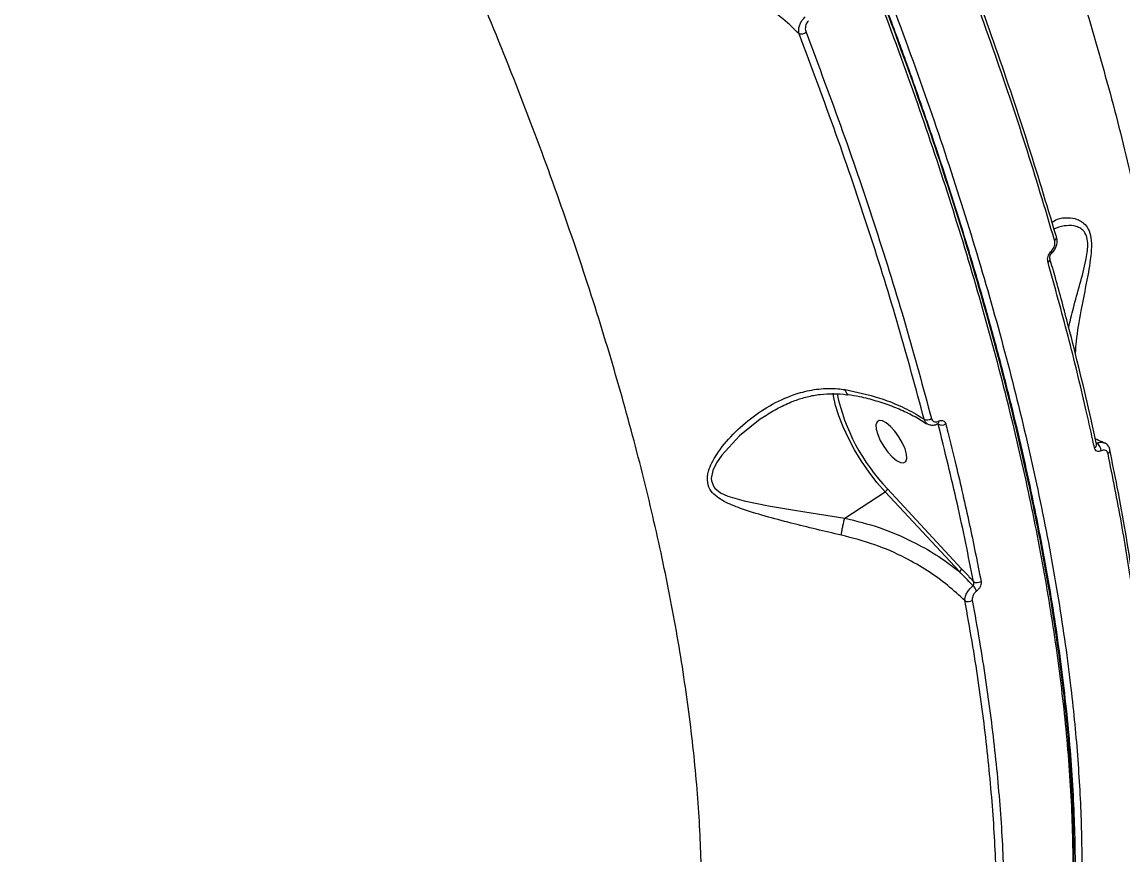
# Model space of a CAD drawing. Header units: millimetres. Extents: x -11024 to 8278, y -7837 to 5770.
# Drawn here: x 3660.6 to 3861.2, y 910.4 to 1062.2 of the extents above; entities that cross this region are included whole.
import ezdxf

# ---------------------------------------------------------------- set-up
doc = ezdxf.new("R2010")
doc.units = ezdxf.units.MM
doc.layers.add('DIKOM_ОБЪЕКТ', color=7, linetype='Continuous')
doc.layers.add('DIKOM_РАЗМЕР_ОБЪЕКТА', color=7, linetype='Continuous')
doc.styles.add('style1', font='arial.ttf', dxfattribs={"width": 0.8})
doc.dimstyles.new('1-50', dxfattribs={"dimtxt": 300, "dimasz": 200, "dimexe": 100, "dimexo": 0, "dimgap": 100, "dimtad": 1, "dimtxsty": 'style1', "dimcen": 200, "dimclrd": 7, "dimclre": 7, "dimclrt": 7, "dimadec": 1, "dimazin": 2, "dimtfac": 1, "dimtmove": 0, "dimatfit": 2, "dimfxl": 0, "dimlwd": 25, "dimlwe": 18, "dimarcsym": 0})

# ---------------------------------------------------------------- blocks, each defined once
blk = doc.blocks.new('*D9')
at = {"layer": 'Defpoints', "color": 0, "transparency": 16777216}
for p in [(3740.68, 3707.51), (-8191.56, -3797.25), (-1076.12, -3797.25)]:
    blk.add_point(p, dxfattribs=at)
at = {"layer": 'DIKOM_РАЗМЕР_ОБЪЕКТА', "color": 7, "lineweight": 18, "transparency": 16777216}
for p, q in [((3740.68, 3707.51), (-8291.56, 3707.51)), ((-1076.12, -3797.25), (-8291.56, -3797.25))]:
    blk.add_line(p, q, dxfattribs=at)
at = {"layer": 'DIKOM_РАЗМЕР_ОБЪЕКТА', "color": 7, "lineweight": 25, "transparency": 16777216}
blk.add_line((-8191.56, 3507.51), (-8191.56, -3597.25), dxfattribs=at)
at = {"layer": 'DIKOM_РАЗМЕР_ОБЪЕКТА', "color": 7, "transparency": 16777216}
for points in [[(-8224.9, 3507.51), (-8158.23, 3507.51), (-8191.56, 3707.51)], [(-8224.9, -3597.25), (-8158.23, -3597.25), (-8191.56, -3797.25)]]:
    blk.add_solid(points, dxfattribs=at)
at = {"layer": 'DIKOM_РАЗМЕР_ОБЪЕКТА', "color": 7, "transparency": 16777216, "insert": (-8444.74, -44.87), "char_height": 300, "attachment_point": 5, "rotation": 90, "style": 'style1'}
blk.add_mtext('7500', dxfattribs=at)

msp = doc.modelspace()

# ---------------------------------------------------------------- linework, layer by layer
at = {"layer": 'DIKOM_ОБЪЕКТ', "color": 7, "linetype": 'Continuous', "lineweight": 15}
for p, q in [((3796.416, 990.491), (3796.249, 990.391)), ((3827.703, 988.868), (3827.644, 988.913)), ((3827.703, 988.868), (3827.656, 988.955)), ((3856.574, 985.215), (3856.57, 985.25)), ((3859.024, 984.217), (3859.034, 984.176)), ((3818.455, 977.073), (3831.973, 962.542)), ((3810.668, 971.757), (3818.044, 976.549)), ((3831.563, 962.017), (3818.044, 976.549))]:
    msp.add_line(p, q, dxfattribs=at)
at = {"layer": 'DIKOM_ОБЪЕКТ', "color": 7, "linetype": 'Continuous', "lineweight": 15, "flags": 128}
for points in [[(3848.395, 1020.044), (3848.414, 1020.067), (3848.426, 1020.104), (3848.428, 1020.15), (3848.419, 1020.206), (3848.401, 1020.271), (3848.374, 1020.344), (3848.337, 1020.423)], [(3818.044, 976.549), (3816.542, 978.277), (3815.087, 980.16), (3813.713, 982.157), (3812.448, 984.225), (3811.321, 986.32), (3810.355, 988.394), (3809.572, 990.405), (3808.988, 992.307), (3808.616, 994.06), (3808.554, 994.5)], [(3796.249, 990.391), (3795.214, 989.771), (3791.44, 986.751), (3788.22, 983.213), (3787.299, 981.842), (3786.612, 980.41), (3786.324, 978.963), (3786.353, 978.543), (3786.792, 977.45), (3786.965, 977.231), (3788.018, 976.385), (3789.322, 975.771), (3792.3, 974.889), (3796.782, 973.98), (3801.528, 973.19), (3806.058, 972.464), (3810.659, 971.751), (3810.663, 971.75), (3810.663, 971.75)], [(3817.519, 989.475), (3816.942, 989.541), (3816.545, 989.294), (3816.36, 988.754), (3816.402, 987.965), (3816.667, 986.99), (3817.135, 985.909), (3817.766, 984.809), (3818.51, 983.779), (3819.307, 982.903), (3820.093, 982.252), (3820.802, 981.878), (3821.379, 981.811), (3821.775, 982.058), (3821.96, 982.598), (3821.919, 983.387), (3821.653, 984.362), (3821.186, 985.443), (3820.555, 986.543), (3819.81, 987.573), (3819.013, 988.449), (3818.228, 989.101), (3817.519, 989.475)], [(3827.78, 989.419), (3827.784, 989.264), (3827.764, 989.133), (3827.72, 989.03), (3827.655, 988.96), (3827.631, 988.946)]]:
    msp.add_lwpolyline(points, dxfattribs=at)
at = {"layer": 'DIKOM_ОБЪЕКТ', "color": 7, "linetype": 'Continuous', "lineweight": 15}
for centre, radius, start, end in [((3802.647, 1061.639), 1.65, 258.63809, 305.32378), ((3848.904, 1022.948), 0.397, 16.70211, 55.24539), ((3848.641, 1022.994), 0.647, 295.17181, 5.99852), ((3847.469, 1018.946), 0.634, 294.5739, 9.09693), ((3844.373, 1001.92), 35.905, 192.06889, 223.79104), ((3825.712, 991.012), 1.355, 245.19596, 304.2787), ((3828.322, 990.034), 1.32, 242.01505, 304.72954), ((3855.911, 985.134), 0.666, 296.73388, 8.80199), ((3855.858, 984.01), 1.574, 0.63419, 62.73625), ((3858.359, 984.108), 0.679, 297.40376, 5.75568), ((3817.603, 977.316), 0.885, 299.85336, 344.04413), ((3831.121, 962.786), 0.887, 299.89711, 344.00038), ((3831.811, 957.16), 3.183, 24.20445, 45.36695), ((3834.82, 961.256), 1.256, 237.00518, 303.97059), ((3833.213, 957.811), 1.271, 239.36185, 303.51196)]:
    msp.add_arc(centre, radius, start, end, dxfattribs=at)
for points, knots in [([(3520.966, 1482.563), (3523.729, 1480.453), (3531.172, 1474.769), (3543.463, 1464.738), (3557.832, 1452.284), (3572.448, 1438.837), (3587.265, 1424.421), (3602.236, 1409.058), (3617.032, 1393.087), (3631.605, 1376.578), (3645.916, 1359.61), (3660.197, 1341.906), (3674.397, 1323.497), (3688.462, 1304.431), (3702.084, 1285.129), (3715.226, 1265.661), (3727.863, 1246.103), (3740.2, 1226.134), (3752.181, 1205.808), (3763.756, 1185.19), (3774.668, 1164.732), (3784.895, 1144.501), (3794.433, 1124.557), (3803.436, 1104.575), (3811.849, 1084.624), (3819.626, 1064.777), (3826.598, 1045.47), (3832.759, 1026.756), (3838.123, 1008.676), (3842.776, 990.933), (3846.671, 973.607), (3849.776, 956.769), (3851.926, 941.467), (3853.256, 927.626), (3853.901, 915.148), (3853.935, 903.232), (3853.35, 891.92), (3852.155, 881.33), (3850.358, 871.513), (3848.267, 863.365), (3846.617, 858.657), (3845.946, 856.74)], [0, 0, 0, 0, 0.01565218, 0.04216791, 0.06870427, 0.09522005, 0.12250621, 0.14981463, 0.17710056, 0.20361659, 0.23015278, 0.25666873, 0.2839548, 0.31126298, 0.33854912, 0.36506499, 0.3916013, 0.41811716, 0.44540309, 0.47271166, 0.49999757, 0.5265134, 0.55304984, 0.57956554, 0.60685156, 0.63415996, 0.66144588, 0.68796177, 0.71449808, 0.74101388, 0.76829994, 0.79560818, 0.82289424, 0.84597233, 0.86907741, 0.89218255, 0.91550655, 0.93883056, 0.96156384, 0.98434858, 1, 1, 1, 1]), ([(3608.06, 1455.699), (3611.911, 1452.066), (3619.618, 1444.794), (3631.243, 1433.156), (3642.878, 1421.02), (3654.656, 1408.193), (3666.55, 1394.682), (3678.532, 1380.496), (3690.406, 1365.859), (3702.476, 1350.374), (3714.697, 1334.034), (3727.014, 1316.851), (3739.168, 1299.156), (3751.11, 1280.988), (3762.79, 1262.401), (3773.937, 1243.825), (3784.525, 1225.326), (3794.541, 1206.965), (3804.162, 1188.419), (3813.336, 1169.747), (3822.016, 1151.013), (3830.005, 1132.643), (3837.293, 1114.694), (3843.885, 1097.209), (3849.893, 1079.886), (3855.272, 1062.796), (3859.986, 1046.004), (3863.67, 1030.942), (3866.488, 1017.532), (3868.611, 1005.633), (3870.275, 994.097), (3871.471, 982.968), (3872.197, 972.295), (3872.443, 962.08), (3872.249, 952.285), (3871.716, 946.168), (3871.449, 943.11)], [0, 0, 0, 0, 0.0277655, 0.055564, 0.0833624, 0.1111275, 0.1400314, 0.168973, 0.1979144, 0.2268177, 0.2582448, 0.2896957, 0.3211227, 0.3534672, 0.3858383, 0.4181831, 0.449506, 0.4808529, 0.5121759, 0.5444127, 0.5766757, 0.6089125, 0.6401608, 0.6714335, 0.7026819, 0.7348411, 0.7670266, 0.7991856, 0.8241463, 0.849107, 0.874267, 0.8994267, 0.9244694, 0.949512, 0.974756, 1, 1, 1, 1]), ([(3834.204, 836.644), (3834.909, 837.547), (3837.496, 840.859), (3841.138, 847.714), (3845.079, 857.073), (3848.125, 867.416), (3850.363, 878.579), (3851.815, 890.767), (3852.445, 903.976), (3852.23, 918.186), (3851.187, 932.907), (3849.374, 948.041), (3846.862, 963.484), (3843.59, 979.669), (3839.538, 996.574), (3834.701, 1014.159), (3829.111, 1032.285), (3822.769, 1050.905), (3815.693, 1069.965), (3807.85, 1089.53), (3799.236, 1109.553), (3789.861, 1129.974), (3779.932, 1150.344), (3769.496, 1170.594), (3758.612, 1190.659), (3747.1, 1210.866), (3734.976, 1231.151), (3722.261, 1251.437), (3710.044, 1270.11), (3701.951, 1281.874), (3698.372, 1287.077)], [0, 0, 0, 0, 0.0140766, 0.0516775, 0.0892479, 0.1257579, 0.1622958, 0.1988058, 0.236376, 0.273977, 0.3115474, 0.3467427, 0.3819632, 0.4171585, 0.4533004, 0.4894695, 0.5256112, 0.5621212, 0.5986593, 0.6351693, 0.6727399, 0.7103408, 0.7479112, 0.7844213, 0.8209596, 0.8574695, 0.8950396, 0.9326408, 0.9702113, 1, 1, 1, 1]), ([(3834.526, 836.73), (3834.971, 837.332), (3836.301, 839.129), (3838.316, 842.397), (3840.582, 846.519), (3842.657, 850.917), (3844.553, 855.574), (3846.262, 860.482), (3847.776, 865.62), (3849.089, 870.971), (3850.199, 876.527), (3851.11, 882.289), (3851.82, 888.259), (3852.331, 894.439), (3852.644, 900.83), (3852.758, 907.433), (3852.674, 914.251), (3852.391, 921.285), (3851.909, 928.539), (3851.229, 935.998), (3850.353, 943.631), (3849.283, 951.41), (3848.024, 959.323), (3846.572, 967.378), (3844.93, 975.576), (3843.098, 983.915), (3841.075, 992.397), (3838.862, 1001.021), (3836.459, 1009.786), (3833.865, 1018.693), (3831.08, 1027.743), (3828.107, 1036.927), (3824.955, 1046.218), (3821.632, 1055.589), (3818.146, 1065.02), (3814.497, 1074.508), (3810.685, 1084.053), (3806.713, 1093.657), (3802.578, 1103.318), (3798.282, 1113.037), (3793.824, 1122.813), (3789.204, 1132.646), (3784.423, 1142.537), (3779.481, 1152.481), (3774.391, 1162.454), (3769.17, 1172.426), (3763.828, 1182.369), (3758.372, 1192.278), (3752.8, 1202.153), (3747.113, 1211.994), (3741.311, 1221.803), (3735.394, 1231.578), (3729.361, 1241.318), (3723.216, 1251.027), (3716.947, 1260.693), (3712.467, 1267.509), (3710.051, 1271.079), (3709.792, 1271.462)], [0, 0, 0, 0, 0.0093139, 0.0277929, 0.0463396, 0.0649741, 0.0837158, 0.1025567, 0.1213783, 0.1400951, 0.1587398, 0.1773319, 0.1958913, 0.2144377, 0.2329911, 0.2515655, 0.2701809, 0.2888582, 0.3076179, 0.3264754, 0.3453278, 0.3640494, 0.3827102, 0.401325, 0.4199093, 0.4384781, 0.4570464, 0.4756263, 0.4942311, 0.5128756, 0.531575, 0.5503443, 0.5691364, 0.5878684, 0.6065361, 0.6251542, 0.643738, 0.6623024, 0.6808621, 0.6994312, 0.7180208, 0.7366462, 0.7553218, 0.7740631, 0.7928535, 0.811606, 0.8302857, 0.8489119, 0.8675003, 0.8860654, 0.9046218, 0.9231847, 0.941764, 0.9603745, 0.9790311, 0.9977484, 1, 1, 1, 1]), ([(3844.558, 856.989), (3845.228, 858.902), (3847.048, 864.094), (3849.352, 873.393), (3851.253, 885.11), (3852.327, 897.766), (3852.588, 911.283), (3852.026, 925.603), (3850.639, 940.689), (3848.411, 956.53), (3845.363, 973.086), (3841.511, 990.298), (3836.875, 1008.086), (3831.475, 1026.367), (3825.322, 1045.088), (3818.409, 1064.227), (3810.764, 1083.744), (3802.417, 1103.576), (3793.409, 1123.628), (3783.779, 1143.808), (3773.552, 1164.054), (3762.735, 1184.334), (3751.354, 1204.611), (3739.459, 1224.83), (3727.071, 1244.868), (3717.262, 1260.224), (3711.469, 1268.769), (3710.08, 1270.819)], [0, 0, 0, 0, 0.0243383, 0.0660693, 0.1079317, 0.1498609, 0.1917904, 0.2336528, 0.2753836, 0.3171144, 0.3589768, 0.4009062, 0.4428356, 0.4846981, 0.5264288, 0.5681597, 0.6100221, 0.6519516, 0.693881, 0.7357433, 0.7774743, 0.8192051, 0.8610676, 0.9029968, 0.9449264, 0.986789, 1, 1, 1, 1]), ([(3752.18, 825.424), (3753.181, 825.967), (3756.509, 827.769), (3761.39, 831.88), (3766.833, 837.686), (3771.507, 844.44), (3775.537, 852.174), (3778.867, 860.926), (3781.472, 870.681), (3783.292, 881.231), (3784.342, 892.518), (3784.648, 904.476), (3784.215, 917.294), (3783.011, 930.964), (3781.024, 945.457), (3778.293, 960.464), (3774.846, 975.921), (3770.722, 991.758), (3765.855, 1008.222), (3760.23, 1025.282), (3753.85, 1042.891), (3746.846, 1060.677), (3739.257, 1078.576), (3731.129, 1096.524), (3722.337, 1114.794), (3712.884, 1133.335), (3702.787, 1152.09), (3692.996, 1169.347), (3683.693, 1185.077), (3677.842, 1194.519), (3674.914, 1199.244)], [0, 0, 0, 0, 0.0161442, 0.0536236, 0.0900464, 0.1264971, 0.1629199, 0.2003996, 0.2379099, 0.2753895, 0.3118389, 0.348316, 0.3847654, 0.4222704, 0.459806, 0.4973112, 0.5338202, 0.5703576, 0.6068668, 0.6444315, 0.6820267, 0.7195916, 0.756192, 0.7928204, 0.8294206, 0.8670767, 0.9047633, 0.9424196, 0.9711829, 1, 1, 1, 1]), ([(3848.916, 1022.409), (3847.201, 1028.144), (3843.77, 1039.614), (3837.745, 1057.407), (3831.133, 1075.571), (3826.161, 1087.978), (3823.675, 1094.182)], [0, 0, 0, 0, 0.2485954, 0.4971898, 0.7485939, 1, 1, 1, 1]), ([(3823.949, 1094.884), (3826.402, 1088.763), (3831.308, 1076.522), (3837.891, 1058.462), (3843.936, 1040.636), (3847.399, 1029.061), (3849.13, 1023.274)], [0, 0, 0, 0, 0.2485943, 0.4971907, 0.7485943, 1, 1, 1, 1]), ([(3802.322, 1060.021), (3801.9, 1060.43), (3800.393, 1061.889), (3797.621, 1064.26), (3793.862, 1067.034), (3789.82, 1069.565), (3784.595, 1072.307), (3779.274, 1074.438), (3773.984, 1075.94), (3770.451, 1076.683), (3768.26, 1076.976), (3767.456, 1077.083)], [0, 0, 0, 0, 0.0465602, 0.1660327, 0.2854991, 0.4082622, 0.531015, 0.7327785, 0.8363389, 0.939888, 1, 1, 1, 1]), ([(3802.322, 1060.021), (3802.294, 1060.19), (3802.228, 1060.581), (3802.316, 1061.256), (3802.569, 1061.958), (3802.949, 1062.597), (3803.29, 1062.925), (3803.462, 1063.091)], [0, 0, 0, 0, 0.1741858, 0.4036389, 0.6052053, 0.8000324, 1, 1, 1, 1]), ([(3804.042, 1062.367), (3803.941, 1062.264), (3803.739, 1062.059), (3803.548, 1061.637), (3803.454, 1061.162), (3803.474, 1060.694), (3803.563, 1060.415), (3803.601, 1060.293)], [0, 0, 0, 0, 0.1888688, 0.3774023, 0.5791877, 0.8164555, 1, 1, 1, 1]), ([(3825.144, 989.781), (3823.636, 995.365), (3820.621, 1006.533), (3815.207, 1023.923), (3809.197, 1041.72), (3804.614, 1053.921), (3802.322, 1060.021)], [0, 0, 0, 0, 0.2485974, 0.4971932, 0.7485962, 1, 1, 1, 1]), ([(3803.601, 1060.293), (3805.873, 1054.246), (3810.417, 1042.154), (3816.43, 1024.376), (3821.889, 1006.873), (3824.947, 995.552), (3826.476, 989.892)], [0, 0, 0, 0, 0.24859691, 0.49719311, 0.74859687, 1, 1, 1, 1]), ([(3848.409, 1025.632), (3848.745, 1025.847), (3849.591, 1026.386), (3851.238, 1026.599), (3852.795, 1026.364), (3853.911, 1025.801), (3854.738, 1025.058), (3855.419, 1023.794), (3855.732, 1021.645), (3855.515, 1019.116), (3855.099, 1016.558), (3854.493, 1013.445), (3853.667, 1009.243), (3852.918, 1005.037), (3852.738, 1002.565), (3852.686, 1001.845)], [0, 0, 0, 0, 0.0777994, 0.195489, 0.28906, 0.3364789, 0.3848275, 0.4419776, 0.4996208, 0.5771878, 0.6333534, 0.689603, 0.8063752, 0.9435854, 1, 1, 1, 1]), ([(3851.514, 1006.497), (3851.781, 1007.671), (3852.372, 1010.265), (3853.581, 1014.346), (3854.478, 1017.768), (3854.901, 1020.145), (3855.024, 1021.584), (3854.928, 1022.567), (3854.646, 1023.525), (3854.165, 1024.262), (3853.325, 1024.792), (3852.156, 1025.108), (3850.553, 1025.083), (3849.396, 1024.657), (3848.777, 1024.429)], [0, 0, 0, 0, 0.1193003, 0.2638208, 0.4074017, 0.453574, 0.4995709, 0.5547733, 0.5655362, 0.6314646, 0.689258, 0.747274, 0.8646663, 1, 1, 1, 1]), ([(3848.337, 1020.423), (3848.44, 1020.527), (3848.647, 1020.737), (3848.858, 1021.154), (3848.983, 1021.617), (3848.998, 1022.052), (3848.94, 1022.306), (3848.916, 1022.409)], [0, 0, 0, 0, 0.1920551, 0.3836005, 0.5902328, 0.8340619, 1, 1, 1, 1]), ([(3848.394, 1020.045), (3848.399, 1020.049), (3848.622, 1020.206), (3848.942, 1020.62), (3849.12, 1021.072), (3849.199, 1021.273)], [0, 0, 0, 0, 0.0140499, 0.5613762, 1, 1, 1, 1]), ([(3849.199, 1021.273), (3849.223, 1021.324), (3849.368, 1021.635), (3849.432, 1022.271), (3849.329, 1022.795), (3849.276, 1023.06)], [0, 0, 0, 0, 0.0884492, 0.5385085, 1, 1, 1, 1]), ([(3847.732, 1018.369), (3847.708, 1018.475), (3847.649, 1018.738), (3847.669, 1019.191), (3847.801, 1019.671), (3848.019, 1020.1), (3848.231, 1020.315), (3848.337, 1020.423)], [0, 0, 0, 0, 0.1655641, 0.4120856, 0.6200918, 0.8097559, 1, 1, 1, 1]), ([(3848.106, 1019.041), (3848.095, 1019.071), (3848.066, 1019.153), (3848.068, 1019.39), (3848.132, 1019.642), (3848.221, 1019.832), (3848.305, 1019.952), (3848.366, 1020.02), (3848.391, 1020.039), (3848.396, 1020.043)], [0, 0, 0, 0, 0.16539944, 0.45570819, 0.66498614, 0.80548439, 0.90499019, 0.97921804, 1, 1, 1, 1]), ([(3856.21, 984.539), (3856.106, 985.022), (3855.587, 987.433), (3854.077, 994.157), (3851.476, 1004.87), (3848.981, 1013.867), (3847.732, 1018.369)], [0, 0, 0, 0, 0.0441428, 0.2207207, 0.6100174, 1, 1, 1, 1]), ([(3856.549, 985.232), (3856.234, 986.719), (3855.33, 990.983), (3853.633, 998.175), (3851.461, 1006.791), (3849.606, 1013.749), (3848.415, 1017.872), (3848.077, 1019.042)], [0, 0, 0, 0, 0.13654193, 0.39155749, 0.64590396, 0.89953892, 1, 1, 1, 1]), ([(3810.043, 968.65), (3808.514, 969.001), (3805.416, 969.712), (3800.734, 970.88), (3796.073, 972.113), (3791.978, 973.352), (3789.093, 974.52), (3787.335, 975.597), (3786.188, 976.679), (3785.485, 978.272), (3785.698, 980.141), (3786.41, 981.88), (3787.767, 984.21), (3790.234, 987.149), (3793.888, 990.336), (3798.021, 992.951), (3802.079, 994.61), (3805.929, 995.385), (3808.685, 995.455), (3810.293, 995.231), (3810.73, 995.17)], [0, 0, 0, 0, 0.0704022, 0.1427028, 0.2195606, 0.2979656, 0.3555947, 0.3848662, 0.414967, 0.4491214, 0.4886796, 0.5172628, 0.5465215, 0.6240204, 0.7036979, 0.7828121, 0.8640041, 0.9204705, 0.9784127, 1, 1, 1, 1]), ([(3810.73, 995.17), (3812.866, 994.722), (3816.382, 993.986), (3820.746, 992.265), (3823.399, 990.902), (3824.789, 990.009), (3825.144, 989.781)], [0, 0, 0, 0, 0.395783, 0.6516353, 0.9109907, 1, 1, 1, 1]), ([(3810.73, 995.17), (3810.738, 995.135), (3810.771, 994.985), (3810.875, 994.679), (3811.051, 994.39), (3811.223, 994.368), (3811.286, 994.359)], [0, 0, 0, 0, 0.07228, 0.3161355, 0.7499717, 1, 1, 1, 1]), ([(3796.378, 990.548), (3797.211, 991.054), (3798.885, 992.071), (3801.395, 993.161), (3803.831, 993.933), (3806.195, 994.361), (3808.622, 994.452), (3810.318, 994.385), (3811.184, 994.191), (3811.248, 994.176)], [0, 0, 0, 0, 0.1831868, 0.3682591, 0.5176266, 0.6753029, 0.8334121, 0.9876897, 1, 1, 1, 1]), ([(3811.273, 994.29), (3811.967, 994.173), (3813.717, 993.877), (3816.374, 993.177), (3819.24, 992.227), (3821.919, 991.077), (3824.053, 989.983), (3825.192, 989.217), (3825.591, 988.949)], [0, 0, 0, 0, 0.1255005, 0.3160578, 0.5081215, 0.7014036, 0.8955162, 1, 1, 1, 1]), ([(3825.657, 989.045), (3825.566, 989.102), (3825.314, 989.259), (3825.21, 989.578), (3825.144, 989.781)], [0, 0, 0, 0, 0.3630414, 1, 1, 1, 1]), ([(3825.677, 989.024), (3825.729, 988.98), (3825.958, 988.786), (3826.506, 988.688), (3827.128, 988.718), (3827.482, 988.9), (3827.621, 988.972)], [0, 0, 0, 0, 0.1000518, 0.441779, 0.7820242, 1, 1, 1, 1]), ([(3826.476, 989.892), (3826.522, 989.772), (3826.615, 989.534), (3826.907, 989.325), (3827.273, 989.26), (3827.582, 989.327), (3827.749, 989.405), (3827.78, 989.419)], [0, 0, 0, 0, 0.2363746, 0.4725454, 0.7091673, 0.9458877, 1, 1, 1, 1]), ([(3827.78, 989.419), (3827.811, 989.433), (3827.977, 989.51), (3828.283, 989.577), (3828.648, 989.513), (3828.938, 989.305), (3829.029, 989.068), (3829.074, 988.949)], [0, 0, 0, 0, 0.0535846, 0.2898193, 0.5263468, 0.7631378, 1, 1, 1, 1]), ([(3827.625, 988.94), (3827.641, 988.948), (3827.691, 988.974), (3827.728, 988.976), (3827.719, 988.976), (3827.717, 988.977)], [0, 0, 0, 0, 0.2610147, 0.8241495, 1, 1, 1, 1]), ([(3834.136, 960.203), (3833.204, 964.87), (3831.337, 974.213), (3828.915, 983.98), (3827.703, 988.868)], [0, 0, 0, 0, 0.4994501, 1, 1, 1, 1]), ([(3829.074, 988.949), (3829.202, 988.449), (3829.838, 985.95), (3831.343, 979.829), (3833.443, 970.686), (3834.829, 963.707), (3835.522, 960.215)], [0, 0, 0, 0, 0.0507687, 0.2538489, 0.6266954, 1, 1, 1, 1]), ([(3857.949, 985.503), (3857.474, 985.684), (3856.87, 985.916), (3856.425, 986.196), (3856.329, 986.256)], [0, 0, 0, 0, 0.7847942, 1, 1, 1, 1]), ([(3856.579, 985.409), (3856.804, 985.49), (3857.271, 985.66), (3857.689, 985.558), (3857.906, 985.505)], [0, 0, 0, 0, 0.4813694, 1, 1, 1, 1]), ([(3859.021, 984.174), (3859.014, 984.226), (3858.976, 984.514), (3858.711, 984.965), (3858.302, 985.38), (3857.985, 985.458), (3857.893, 985.481)], [0, 0, 0, 0, 0.0840381, 0.4727313, 0.8453504, 1, 1, 1, 1]), ([(3857.432, 984.027), (3857.303, 983.979), (3857.027, 983.876), (3856.648, 983.932), (3856.343, 984.148), (3856.255, 984.409), (3856.21, 984.539)], [0, 0, 0, 0, 0.2213691, 0.474415, 0.7373101, 1, 1, 1, 1]), ([(3858.672, 983.506), (3858.627, 983.638), (3858.538, 983.904), (3858.227, 984.123), (3857.843, 984.18), (3857.562, 984.075), (3857.432, 984.027)], [0, 0, 0, 0, 0.2632132, 0.5266334, 0.7813336, 1, 1, 1, 1]), ([(3865.659, 935.328), (3865.346, 939.093), (3864.719, 946.622), (3863.175, 958.492), (3861.225, 970.739), (3859.523, 979.25), (3858.672, 983.506)], [0, 0, 0, 0, 0.2490975, 0.4981944, 0.7490962, 1, 1, 1, 1]), ([(3865.97, 936.033), (3865.917, 936.838), (3865.706, 940.052), (3865.134, 945.866), (3864.254, 953.471), (3863.164, 961.264), (3861.878, 969.225), (3860.501, 976.866), (3859.461, 981.923), (3858.99, 984.213)], [0, 0, 0, 0, 0.0541379, 0.2163179, 0.3785995, 0.5409467, 0.7033223, 0.8656828, 1, 1, 1, 1]), ([(3810.043, 968.65), (3810.047, 968.684), (3810.073, 968.898), (3810.148, 969.388), (3810.294, 970.173), (3810.475, 971.017), (3810.6, 971.506), (3810.663, 971.75)], [0, 0, 0, 0, 0.0428719, 0.2679793, 0.5119928, 0.7559982, 1, 1, 1, 1]), ([(3810.663, 971.75), (3810.663, 971.752), (3810.664, 971.754), (3810.667, 971.756), (3810.668, 971.757)], [0, 0, 0, 0, 0.4056442, 1, 1, 1, 1]), ([(3810.668, 971.757), (3812.79, 971.231), (3817.082, 970.166), (3822.617, 967.788), (3827.351, 965.128), (3830.094, 963.19), (3831.453, 962.105), (3831.563, 962.017)], [0, 0, 0, 0, 0.2754372, 0.5570804, 0.7677946, 0.9811336, 1, 1, 1, 1]), ([(3832.565, 956.718), (3831.55, 957.655), (3829.443, 959.599), (3825.803, 962.196), (3821.381, 964.748), (3816.143, 967.067), (3812.091, 968.119), (3810.043, 968.65)], [0, 0, 0, 0, 0.16654029, 0.34554841, 0.52675575, 0.76077932, 1, 1, 1, 1]), ([(3834.047, 959.425), (3833.994, 959.482), (3833.173, 960.351), (3832.341, 961.212), (3831.563, 962.017)], [0, 0, 0, 0, 0.0646722, 1, 1, 1, 1]), ([(3831.973, 962.542), (3832.442, 962.036), (3833.163, 961.258), (3833.883, 960.477), (3834.136, 960.203)], [0, 0, 0, 0, 0.6494598, 1, 1, 1, 1]), ([(3832.565, 956.718), (3832.562, 956.782), (3832.551, 957.03), (3832.656, 957.536), (3832.976, 958.219), (3833.451, 958.889), (3833.848, 959.246), (3834.047, 959.425)], [0, 0, 0, 0, 0.0811961, 0.3161339, 0.544568, 0.7718198, 1, 1, 1, 1]), ([(3834.047, 959.425), (3834.079, 959.461), (3834.116, 959.501), (3834.171, 959.604), (3834.212, 959.736), (3834.216, 959.936), (3834.181, 960.095), (3834.145, 960.181), (3834.136, 960.203)], [0, 0, 0, 0, 0.1722777, 0.1986631, 0.4120599, 0.6484292, 0.9086328, 1, 1, 1, 1]), ([(3835.522, 960.215), (3835.528, 960.171), (3835.554, 960), (3835.518, 959.663), (3835.349, 959.218), (3835.077, 958.792), (3834.835, 958.574), (3834.714, 958.465)], [0, 0, 0, 0, 0.0825767, 0.3217316, 0.5513125, 0.7756254, 1, 1, 1, 1]), ([(3834.714, 958.465), (3834.594, 958.358), (3834.355, 958.142), (3834.085, 957.724), (3833.92, 957.288), (3833.885, 956.96), (3833.909, 956.794), (3833.915, 956.752)], [0, 0, 0, 0, 0.2257157, 0.451403, 0.6802077, 0.9175922, 1, 1, 1, 1]), ([(3838.355, 896.815), (3838.343, 900.823), (3838.319, 908.84), (3837.487, 921.692), (3836.054, 935.138), (3834.334, 946.906), (3833.014, 954.23), (3832.565, 956.718)], [0, 0, 0, 0, 0.2203107, 0.4406205, 0.6630821, 0.8855444, 1, 1, 1, 1]), ([(3833.915, 956.752), (3834.364, 954.258), (3835.68, 946.964), (3837.394, 935.257), (3838.835, 921.815), (3839.681, 908.882), (3839.707, 900.767), (3839.72, 896.709)], [0, 0, 0, 0, 0.11445402, 0.33476495, 0.55507525, 0.77753797, 1, 1, 1, 1])]:
    msp.add_open_spline(points, degree=3, knots=knots, dxfattribs=at)

# ---------------------------------------------------------------- dimensions: what is measured, and where the dimension line sits
at = {"layer": 'DIKOM_РАЗМЕР_ОБЪЕКТА'}
dim = msp.add_linear_dim(base=(-8191.564, -3797.252), p1=(3740.68, 3707.508), p2=(-1076.116, -3797.252), angle=90, text='7500', dimstyle='1-50', dxfattribs=at)
dim.commit()
dim.dimension.update_dxf_attribs({"geometry": '*D9', "text_midpoint": (-8191.564, -44.872), "dimtype": 160})

doc.saveas('drawing.dxf')
